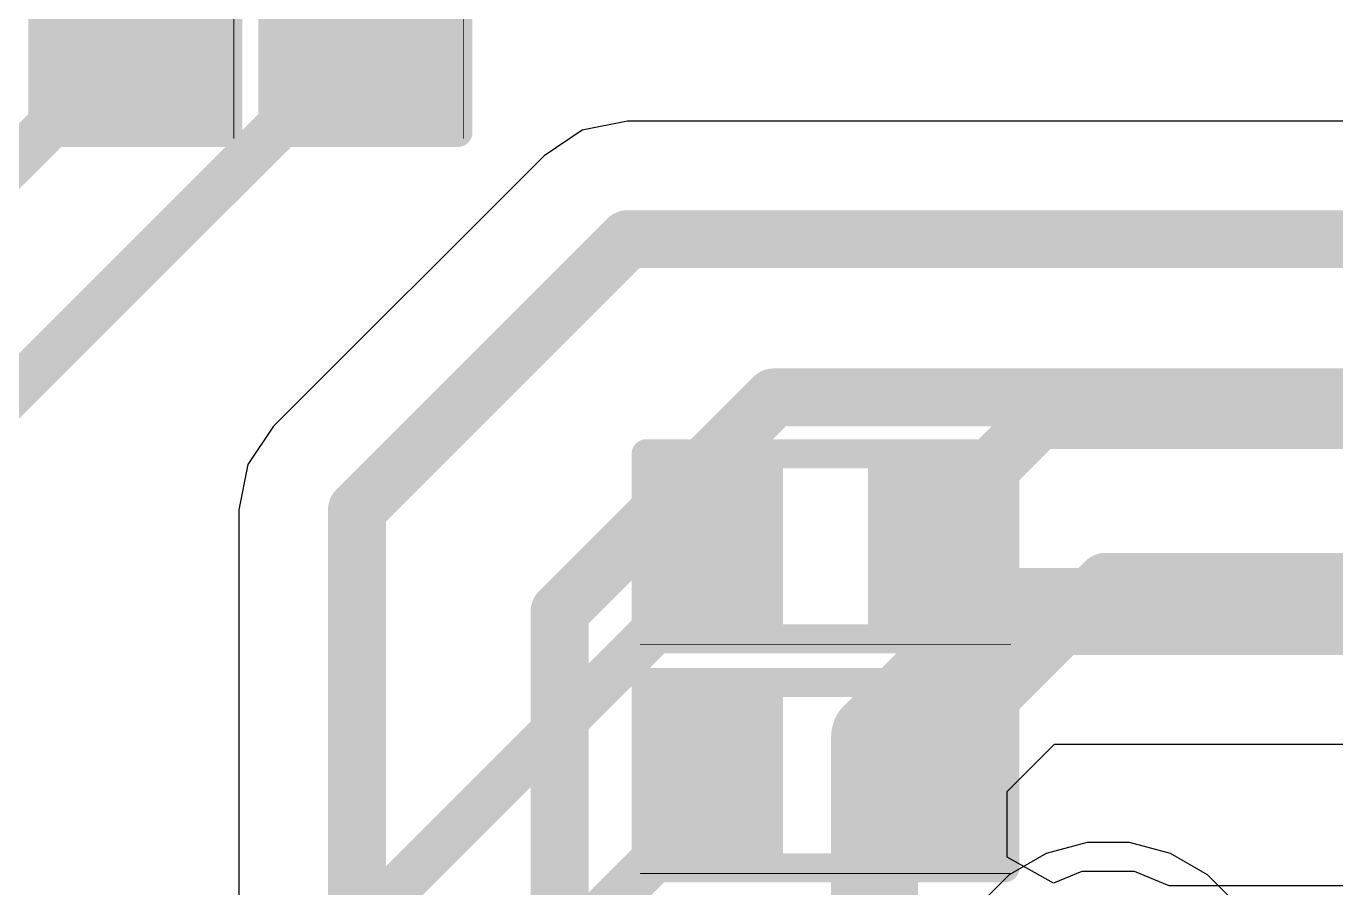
# Model space of a CAD drawing. Header units: inches. Extents: x 0 to 5379, y 0 to 5429.
# Drawn here: x 236.31 to 242.06, y 91.93 to 95.71 of the extents above; entities that cross this region are included whole.
import ezdxf

# ---------------------------------------------------------------- set-up
doc = ezdxf.new("R2010")
doc.units = ezdxf.units.IN
for name, color, linetype in [('Bottom Layer', 5, 'Continuous'), ('SIG 01', 90, 'Continuous'), ('Top Layer', 1, 'Continuous'), ('Top Overlay', 2, 'Continuous'), ('Top Paste', 8, 'Continuous'), ('Top Solder', 216, 'Continuous')]:
    doc.layers.add(name, color=color, linetype=linetype)

# ---------------------------------------------------------------- blocks, each defined once
blk = doc.blocks.new('R___0402_588')
at = {"layer": 'Top Layer'}
for points in [[(-0.6985, -0.3175), (-0.6985, 0.3175), (-0.2413, 0.3175), (-0.2413, -0.3175)], [(0.2413, -0.3175), (0.2413, 0.3175), (0.6985, 0.3175), (0.6985, -0.3175)]]:
    blk.add_hatch(color=1, dxfattribs=at).paths.add_polyline_path(points)
at = {"layer": 'Top Paste'}
for points in [[(-0.6985, -0.3175), (-0.6985, 0.3175), (-0.2413, 0.3175), (-0.2413, -0.3175)], [(0.2413, -0.3175), (0.2413, 0.3175), (0.6985, 0.3175), (0.6985, -0.3175)]]:
    blk.add_hatch(color=8, dxfattribs=at).paths.add_polyline_path(points)
at = {"layer": 'Top Solder'}
for points in [[(-0.7535, -0.3725), (-0.7535, 0.3725), (-0.1863, 0.3725), (-0.1863, -0.3725)], [(0.1863, -0.3725), (0.1863, 0.3725), (0.7535, 0.3725), (0.7535, -0.3725)]]:
    blk.add_hatch(color=216, dxfattribs=at).paths.add_polyline_path(points)
at = {"layer": 'Top Overlay'}
for points in [[(-0.7874, 0.4064, 0.127, 0.127, 0), (0.7874, 0.4064, 0.127, 0.127, 0)], [(-0.7874, 0.4064, 0.127, 0.127, 0), (-0.7874, -0.4064, 0.127, 0.127, 0)], [(0.7874, 0.4064, 0.127, 0.127, 0), (0.7874, -0.4064, 0.127, 0.127, 0)], [(-0.7874, -0.4064, 0.127, 0.127, 0), (0.7874, -0.4064, 0.127, 0.127, 0)], [(-0.8128, -0.4318, 0.00323, 0.00323, 0), (0.8128, -0.4318, 0.00323, 0.00323, 0)]]:
    blk.add_lwpolyline(points, format="xyseb", dxfattribs=at)
for points in [[(-0.8191, 0.4064, 0.0635, 0.0635, 1), (-0.7556, 0.4064, 0.0635, 0.0635, 1)], [(-0.8191, 0.4064, 0.0635, 0.0635, 1), (-0.7556, 0.4064, 0.0635, 0.0635, 1)], [(0.7556, 0.4064, 0.0635, 0.0635, 1), (0.8191, 0.4064, 0.0635, 0.0635, 1)], [(0.7556, 0.4064, 0.0635, 0.0635, 1), (0.8191, 0.4064, 0.0635, 0.0635, 1)], [(-0.8191, -0.4064, 0.0635, 0.0635, 1), (-0.7556, -0.4064, 0.0635, 0.0635, 1)], [(-0.8191, -0.4064, 0.0635, 0.0635, 1), (-0.7556, -0.4064, 0.0635, 0.0635, 1)], [(0.7556, -0.4064, 0.0635, 0.0635, 1), (0.8191, -0.4064, 0.0635, 0.0635, 1)], [(0.7556, -0.4064, 0.0635, 0.0635, 1), (0.8191, -0.4064, 0.0635, 0.0635, 1)], [(-0.8136, -0.4318, 0.00161, 0.00161, 1), (-0.812, -0.4318, 0.00161, 0.00161, 1)], [(0.812, -0.4318, 0.00161, 0.00161, 1), (0.8136, -0.4318, 0.00161, 0.00161, 1)]]:
    blk.add_lwpolyline(points, format="xyseb", close=True, dxfattribs=at)
blk = doc.blocks.new('R___0402_589')
at = {"layer": 'Top Layer'}
for points in [[(-0.6985, -0.3175), (-0.6985, 0.3175), (-0.2413, 0.3175), (-0.2413, -0.3175)], [(0.2413, -0.3175), (0.2413, 0.3175), (0.6985, 0.3175), (0.6985, -0.3175)]]:
    blk.add_hatch(color=1, dxfattribs=at).paths.add_polyline_path(points)
at = {"layer": 'Top Paste'}
for points in [[(-0.6985, -0.3175), (-0.6985, 0.3175), (-0.2413, 0.3175), (-0.2413, -0.3175)], [(0.2413, -0.3175), (0.2413, 0.3175), (0.6985, 0.3175), (0.6985, -0.3175)]]:
    blk.add_hatch(color=8, dxfattribs=at).paths.add_polyline_path(points)
at = {"layer": 'Top Solder'}
for points in [[(-0.7535, -0.3725), (-0.7535, 0.3725), (-0.1863, 0.3725), (-0.1863, -0.3725)], [(0.1863, -0.3725), (0.1863, 0.3725), (0.7535, 0.3725), (0.7535, -0.3725)]]:
    blk.add_hatch(color=216, dxfattribs=at).paths.add_polyline_path(points)
at = {"layer": 'Top Overlay'}
for points in [[(-0.7874, 0.4064, 0.127, 0.127, 0), (0.7874, 0.4064, 0.127, 0.127, 0)], [(-0.7874, 0.4064, 0.127, 0.127, 0), (-0.7874, -0.4064, 0.127, 0.127, 0)], [(0.7874, 0.4064, 0.127, 0.127, 0), (0.7874, -0.4064, 0.127, 0.127, 0)], [(-0.7874, -0.4064, 0.127, 0.127, 0), (0.7874, -0.4064, 0.127, 0.127, 0)], [(-0.8128, -0.4318, 0.00323, 0.00323, 0), (0.8128, -0.4318, 0.00323, 0.00323, 0)]]:
    blk.add_lwpolyline(points, format="xyseb", dxfattribs=at)
for points in [[(-0.8191, 0.4064, 0.0635, 0.0635, 1), (-0.7556, 0.4064, 0.0635, 0.0635, 1)], [(-0.8191, 0.4064, 0.0635, 0.0635, 1), (-0.7556, 0.4064, 0.0635, 0.0635, 1)], [(0.7556, 0.4064, 0.0635, 0.0635, 1), (0.8191, 0.4064, 0.0635, 0.0635, 1)], [(0.7556, 0.4064, 0.0635, 0.0635, 1), (0.8191, 0.4064, 0.0635, 0.0635, 1)], [(-0.8191, -0.4064, 0.0635, 0.0635, 1), (-0.7556, -0.4064, 0.0635, 0.0635, 1)], [(-0.8191, -0.4064, 0.0635, 0.0635, 1), (-0.7556, -0.4064, 0.0635, 0.0635, 1)], [(0.7556, -0.4064, 0.0635, 0.0635, 1), (0.8191, -0.4064, 0.0635, 0.0635, 1)], [(0.7556, -0.4064, 0.0635, 0.0635, 1), (0.8191, -0.4064, 0.0635, 0.0635, 1)], [(-0.8136, -0.4318, 0.00161, 0.00161, 1), (-0.812, -0.4318, 0.00161, 0.00161, 1)], [(0.812, -0.4318, 0.00161, 0.00161, 1), (0.8136, -0.4318, 0.00161, 0.00161, 1)]]:
    blk.add_lwpolyline(points, format="xyseb", close=True, dxfattribs=at)
blk = doc.blocks.new('R___0402_590')
at = {"layer": 'Top Layer'}
for points in [[(-0.6985, -0.3175), (-0.6985, 0.3175), (-0.2413, 0.3175), (-0.2413, -0.3175)], [(0.2413, -0.3175), (0.2413, 0.3175), (0.6985, 0.3175), (0.6985, -0.3175)]]:
    blk.add_hatch(color=1, dxfattribs=at).paths.add_polyline_path(points)
at = {"layer": 'Top Paste'}
for points in [[(-0.6985, -0.3175), (-0.6985, 0.3175), (-0.2413, 0.3175), (-0.2413, -0.3175)], [(0.2413, -0.3175), (0.2413, 0.3175), (0.6985, 0.3175), (0.6985, -0.3175)]]:
    blk.add_hatch(color=8, dxfattribs=at).paths.add_polyline_path(points)
at = {"layer": 'Top Solder'}
for points in [[(-0.7535, -0.3725), (-0.7535, 0.3725), (-0.1863, 0.3725), (-0.1863, -0.3725)], [(0.1863, -0.3725), (0.1863, 0.3725), (0.7535, 0.3725), (0.7535, -0.3725)]]:
    blk.add_hatch(color=216, dxfattribs=at).paths.add_polyline_path(points)
at = {"layer": 'Top Overlay'}
for points in [[(-0.7874, 0.4064, 0.127, 0.127, 0), (0.7874, 0.4064, 0.127, 0.127, 0)], [(-0.7874, -0.4064, 0.127, 0.127, 0), (-0.7874, 0.4064, 0.127, 0.127, 0)], [(0.7874, -0.4064, 0.127, 0.127, 0), (0.7874, 0.4064, 0.127, 0.127, 0)], [(-0.7874, -0.4064, 0.127, 0.127, 0), (0.7874, -0.4064, 0.127, 0.127, 0)], [(-0.8128, -0.4318, 0.00323, 0.00323, 0), (0.8128, -0.4318, 0.00323, 0.00323, 0)]]:
    blk.add_lwpolyline(points, format="xyseb", dxfattribs=at)
for points in [[(-0.8191, 0.4064, 0.0635, 0.0635, 1), (-0.7556, 0.4064, 0.0635, 0.0635, 1)], [(-0.8191, 0.4064, 0.0635, 0.0635, 1), (-0.7556, 0.4064, 0.0635, 0.0635, 1)], [(0.7556, 0.4064, 0.0635, 0.0635, 1), (0.8191, 0.4064, 0.0635, 0.0635, 1)], [(0.7556, 0.4064, 0.0635, 0.0635, 1), (0.8191, 0.4064, 0.0635, 0.0635, 1)], [(-0.8191, -0.4064, 0.0635, 0.0635, 1), (-0.7556, -0.4064, 0.0635, 0.0635, 1)], [(-0.8191, -0.4064, 0.0635, 0.0635, 1), (-0.7556, -0.4064, 0.0635, 0.0635, 1)], [(0.7556, -0.4064, 0.0635, 0.0635, 1), (0.8191, -0.4064, 0.0635, 0.0635, 1)], [(0.7556, -0.4064, 0.0635, 0.0635, 1), (0.8191, -0.4064, 0.0635, 0.0635, 1)], [(-0.8136, -0.4318, 0.00161, 0.00161, 1), (-0.812, -0.4318, 0.00161, 0.00161, 1)], [(0.812, -0.4318, 0.00161, 0.00161, 1), (0.8136, -0.4318, 0.00161, 0.00161, 1)]]:
    blk.add_lwpolyline(points, format="xyseb", close=True, dxfattribs=at)
blk = doc.blocks.new('R___0402_591')
at = {"layer": 'Top Layer'}
for points in [[(-0.6985, -0.3175), (-0.6985, 0.3175), (-0.2413, 0.3175), (-0.2413, -0.3175)], [(0.2413, -0.3175), (0.2413, 0.3175), (0.6985, 0.3175), (0.6985, -0.3175)]]:
    blk.add_hatch(color=1, dxfattribs=at).paths.add_polyline_path(points)
at = {"layer": 'Top Paste'}
for points in [[(-0.6985, -0.3175), (-0.6985, 0.3175), (-0.2413, 0.3175), (-0.2413, -0.3175)], [(0.2413, -0.3175), (0.2413, 0.3175), (0.6985, 0.3175), (0.6985, -0.3175)]]:
    blk.add_hatch(color=8, dxfattribs=at).paths.add_polyline_path(points)
at = {"layer": 'Top Solder'}
for points in [[(-0.7535, -0.3725), (-0.7535, 0.3725), (-0.1863, 0.3725), (-0.1863, -0.3725)], [(0.1863, -0.3725), (0.1863, 0.3725), (0.7535, 0.3725), (0.7535, -0.3725)]]:
    blk.add_hatch(color=216, dxfattribs=at).paths.add_polyline_path(points)
at = {"layer": 'Top Overlay'}
for points in [[(-0.7874, 0.4064, 0.127, 0.127, 0), (0.7874, 0.4064, 0.127, 0.127, 0)], [(-0.7874, -0.4064, 0.127, 0.127, 0), (-0.7874, 0.4064, 0.127, 0.127, 0)], [(0.7874, -0.4064, 0.127, 0.127, 0), (0.7874, 0.4064, 0.127, 0.127, 0)], [(-0.7874, -0.4064, 0.127, 0.127, 0), (0.7874, -0.4064, 0.127, 0.127, 0)], [(-0.8128, -0.4318, 0.00323, 0.00323, 0), (0.8128, -0.4318, 0.00323, 0.00323, 0)]]:
    blk.add_lwpolyline(points, format="xyseb", dxfattribs=at)
for points in [[(-0.8191, 0.4064, 0.0635, 0.0635, 1), (-0.7556, 0.4064, 0.0635, 0.0635, 1)], [(-0.8191, 0.4064, 0.0635, 0.0635, 1), (-0.7556, 0.4064, 0.0635, 0.0635, 1)], [(0.7556, 0.4064, 0.0635, 0.0635, 1), (0.8191, 0.4064, 0.0635, 0.0635, 1)], [(0.7556, 0.4064, 0.0635, 0.0635, 1), (0.8191, 0.4064, 0.0635, 0.0635, 1)], [(-0.8191, -0.4064, 0.0635, 0.0635, 1), (-0.7556, -0.4064, 0.0635, 0.0635, 1)], [(-0.8191, -0.4064, 0.0635, 0.0635, 1), (-0.7556, -0.4064, 0.0635, 0.0635, 1)], [(0.7556, -0.4064, 0.0635, 0.0635, 1), (0.8191, -0.4064, 0.0635, 0.0635, 1)], [(0.7556, -0.4064, 0.0635, 0.0635, 1), (0.8191, -0.4064, 0.0635, 0.0635, 1)], [(-0.8136, -0.4318, 0.00161, 0.00161, 1), (-0.812, -0.4318, 0.00161, 0.00161, 1)], [(0.812, -0.4318, 0.00161, 0.00161, 1), (0.8136, -0.4318, 0.00161, 0.00161, 1)]]:
    blk.add_lwpolyline(points, format="xyseb", close=True, dxfattribs=at)

msp = doc.modelspace()

# ---------------------------------------------------------------- linework, layer by layer
at = {"layer": 'Bottom Layer'}
for p, q in [((240.9673, 92.1279), (240.7872, 92.0796)), ((241.1537, 92.1279), (240.9673, 92.1279)), ((241.3338, 92.0796), (241.1537, 92.1279)), ((240.7872, 92.0796), (240.6258, 91.9864)), ((241.4952, 91.9864), (241.3338, 92.0796)), ((240.6258, 91.9864), (240.494, 91.8546)), ((241.6271, 91.8546), (241.4952, 91.9864))]:
    msp.add_line(p, q, dxfattribs=at)
at = {"layer": 'SIG 01'}
for p, q in [((238.9507, 95.2936), (238.7525, 95.2542)), ((248.2358, 95.2936), (238.9507, 95.2936)), ((238.7525, 95.2542), (238.5845, 95.1419)), ((238.5845, 95.1419), (237.3974, 93.9548)), ((238.5845, 95.1419), (238.5845, 95.1419)), ((237.3974, 93.9548), (237.2851, 93.7868)), ((237.2851, 93.7868), (237.2457, 93.5886)), ((237.2457, 93.5886), (237.2457, 88.4437)), ((240.6174, 92.3517), (240.8248, 92.5591)), ((240.8248, 92.5591), (250.3255, 92.5591)), ((240.6174, 92.064), (240.6174, 92.3517)), ((240.8206, 91.9494), (240.6174, 92.064)), ((240.945, 92.0009), (240.8206, 91.9494)), ((241.1761, 92.0009), (240.945, 92.0009)), ((241.3283, 91.9378), (241.1761, 92.0009)), ((244.2701, 91.9378), (241.3283, 91.9378))]:
    msp.add_line(p, q, dxfattribs=at)
for points in [[(237.7637, 93.5886, 0.254, 0.254, 0), (238.9507, 94.7757, 0.254, 0.254, 0)], [(238.9507, 94.7757, 0.254, 0.254, 0), (248.4503, 94.7757, 0.254, 0.254, 0)], [(238.6527, 93.1418, 0.254, 0.254, 0), (239.5925, 94.0816, 0.254, 0.254, 0)], [(239.5925, 94.0816, 0.254, 0.254, 0), (248.9247, 94.0816, 0.254, 0.254, 0)], [(237.7637, 88.2292, 0.254, 0.254, 0), (237.7637, 93.5886, 0.254, 0.254, 0)], [(240.0347, 92.5931, 0.381, 0.381, 0), (240.5834, 93.1418, 0.381, 0.381, 0)], [(240.5834, 93.1418, 0.381, 0.381, 0), (251.9098, 93.1418, 0.381, 0.381, 0)], [(238.6527, 87.876, 0.254, 0.254, 0), (238.6527, 93.1418, 0.254, 0.254, 0)], [(240.0347, 89.8906, 0.381, 0.381, 0), (240.0347, 92.5931, 0.381, 0.381, 0)]]:
    msp.add_lwpolyline(points, format="xyseb", dxfattribs=at)
for points in [[(238.8872, 94.7757, 0.127, 0.127, 1), (239.0142, 94.7757, 0.127, 0.127, 1)], [(238.8872, 94.7757, 0.127, 0.127, 1), (239.0142, 94.7757, 0.127, 0.127, 1)], [(239.529, 94.0816, 0.127, 0.127, 1), (239.656, 94.0816, 0.127, 0.127, 1)], [(239.529, 94.0816, 0.127, 0.127, 1), (239.656, 94.0816, 0.127, 0.127, 1)], [(237.7002, 93.5886, 0.127, 0.127, 1), (237.8272, 93.5886, 0.127, 0.127, 1)], [(237.7002, 93.5886, 0.127, 0.127, 1), (237.8272, 93.5886, 0.127, 0.127, 1)], [(240.4882, 93.1418, 0.1905, 0.1905, 1), (240.6787, 93.1418, 0.1905, 0.1905, 1)], [(240.4882, 93.1418, 0.1905, 0.1905, 1), (240.6787, 93.1418, 0.1905, 0.1905, 1)], [(238.5892, 93.1418, 0.127, 0.127, 1), (238.7162, 93.1418, 0.127, 0.127, 1)], [(238.5892, 93.1418, 0.127, 0.127, 1), (238.7162, 93.1418, 0.127, 0.127, 1)], [(239.9395, 92.5931, 0.1905, 0.1905, 1), (240.13, 92.5931, 0.1905, 0.1905, 1)], [(239.9395, 92.5931, 0.1905, 0.1905, 1), (240.13, 92.5931, 0.1905, 0.1905, 1)]]:
    msp.add_lwpolyline(points, format="xyseb", close=True, dxfattribs=at)
at = {"layer": 'Top Layer'}
for points in [[(235.2633, 94.1222, 0.2032, 0.2032, 0), (236.7025, 95.5614, 0.2032, 0.2032, 0)], [(235.7633, 93.6131, 0.2032, 0.2032, 0), (237.7116, 95.5614, 0.2032, 0.2032, 0)], [(236.7025, 95.5614, 0.2032, 0.2032, 0), (236.7914, 95.5614, 0.2032, 0.2032, 0)], [(237.7116, 95.5614, 0.2032, 0.2032, 0), (237.8005, 95.5614, 0.2032, 0.2032, 0)], [(240.2897, 93.5167, 0.254, 0.254, 0), (240.7556, 93.9826, 0.254, 0.254, 0)], [(240.7556, 93.9826, 0.254, 0.254, 0), (262.2063, 93.9826, 0.254, 0.254, 0)], [(240.2897, 93.4278, 0.254, 0.254, 0), (240.2897, 93.5167, 0.254, 0.254, 0)], [(239.2229, 93.2119, 0.2032, 0.2032, 0), (239.3499, 93.4278, 0.2032, 0.2032, 0)], [(240.2897, 92.5127, 0.254, 0.254, 0), (241.0491, 93.2722, 0.254, 0.254, 0)], [(241.0491, 93.2722, 0.254, 0.254, 0), (261.9109, 93.2722, 0.254, 0.254, 0)], [(237.1201, 91.1091, 0.2032, 0.2032, 0), (239.2229, 93.2119, 0.2032, 0.2032, 0)], [(240.2897, 92.4238, 0.254, 0.254, 0), (240.2897, 92.5127, 0.254, 0.254, 0)], [(239.3499, 92.3349, 0.2032, 0.2032, 0), (239.3499, 92.4238, 0.2032, 0.2032, 0)], [(237.6221, 90.6072, 0.2032, 0.2032, 0), (239.3499, 92.3349, 0.2032, 0.2032, 0)]]:
    msp.add_lwpolyline(points, format="xyseb", dxfattribs=at)
for points in [[(236.6517, 95.5614, 0.1016, 0.1016, 1), (236.7533, 95.5614, 0.1016, 0.1016, 1)], [(236.6517, 95.5614, 0.1016, 0.1016, 1), (236.7533, 95.5614, 0.1016, 0.1016, 1)], [(236.7406, 95.5614, 0.1016, 0.1016, 1), (236.8422, 95.5614, 0.1016, 0.1016, 1)], [(237.6608, 95.5614, 0.1016, 0.1016, 1), (237.7624, 95.5614, 0.1016, 0.1016, 1)], [(237.6608, 95.5614, 0.1016, 0.1016, 1), (237.7624, 95.5614, 0.1016, 0.1016, 1)], [(237.7497, 95.5614, 0.1016, 0.1016, 1), (237.8513, 95.5614, 0.1016, 0.1016, 1)], [(240.6921, 93.9826, 0.127, 0.127, 1), (240.8191, 93.9826, 0.127, 0.127, 1)], [(240.6921, 93.9826, 0.127, 0.127, 1), (240.8191, 93.9826, 0.127, 0.127, 1)], [(240.2262, 93.5167, 0.127, 0.127, 1), (240.3532, 93.5167, 0.127, 0.127, 1)], [(240.2262, 93.5167, 0.127, 0.127, 1), (240.3532, 93.5167, 0.127, 0.127, 1)], [(239.2991, 93.4278, 0.1016, 0.1016, 1), (239.4007, 93.4278, 0.1016, 0.1016, 1)], [(240.2262, 93.4278, 0.127, 0.127, 1), (240.3532, 93.4278, 0.127, 0.127, 1)], [(240.9856, 93.2722, 0.127, 0.127, 1), (241.1126, 93.2722, 0.127, 0.127, 1)], [(240.9856, 93.2722, 0.127, 0.127, 1), (241.1126, 93.2722, 0.127, 0.127, 1)], [(239.1721, 93.2119, 0.1016, 0.1016, 1), (239.2737, 93.2119, 0.1016, 0.1016, 1)], [(239.1721, 93.2119, 0.1016, 0.1016, 1), (239.2737, 93.2119, 0.1016, 0.1016, 1)], [(240.2262, 92.5127, 0.127, 0.127, 1), (240.3532, 92.5127, 0.127, 0.127, 1)], [(240.2262, 92.5127, 0.127, 0.127, 1), (240.3532, 92.5127, 0.127, 0.127, 1)], [(239.2991, 92.4238, 0.1016, 0.1016, 1), (239.4007, 92.4238, 0.1016, 0.1016, 1)], [(240.2262, 92.4238, 0.127, 0.127, 1), (240.3532, 92.4238, 0.127, 0.127, 1)], [(239.2991, 92.3349, 0.1016, 0.1016, 1), (239.4007, 92.3349, 0.1016, 0.1016, 1)], [(239.2991, 92.3349, 0.1016, 0.1016, 1), (239.4007, 92.3349, 0.1016, 0.1016, 1)]]:
    msp.add_lwpolyline(points, format="xyseb", close=True, dxfattribs=at)

# ---------------------------------------------------------------- block references
at = {"rotation": 90}
for name, p in [('R___0402_588', (236.7914, 96.0313)), ('R___0402_589', (237.8005, 96.0313))]:
    msp.add_blockref(name, p, dxfattribs=at)
for name, p in [('R___0402_590', (239.8198, 93.4278)), ('R___0402_591', (239.8198, 92.4238))]:
    msp.add_blockref(name, p)

doc.saveas('drawing.dxf')
